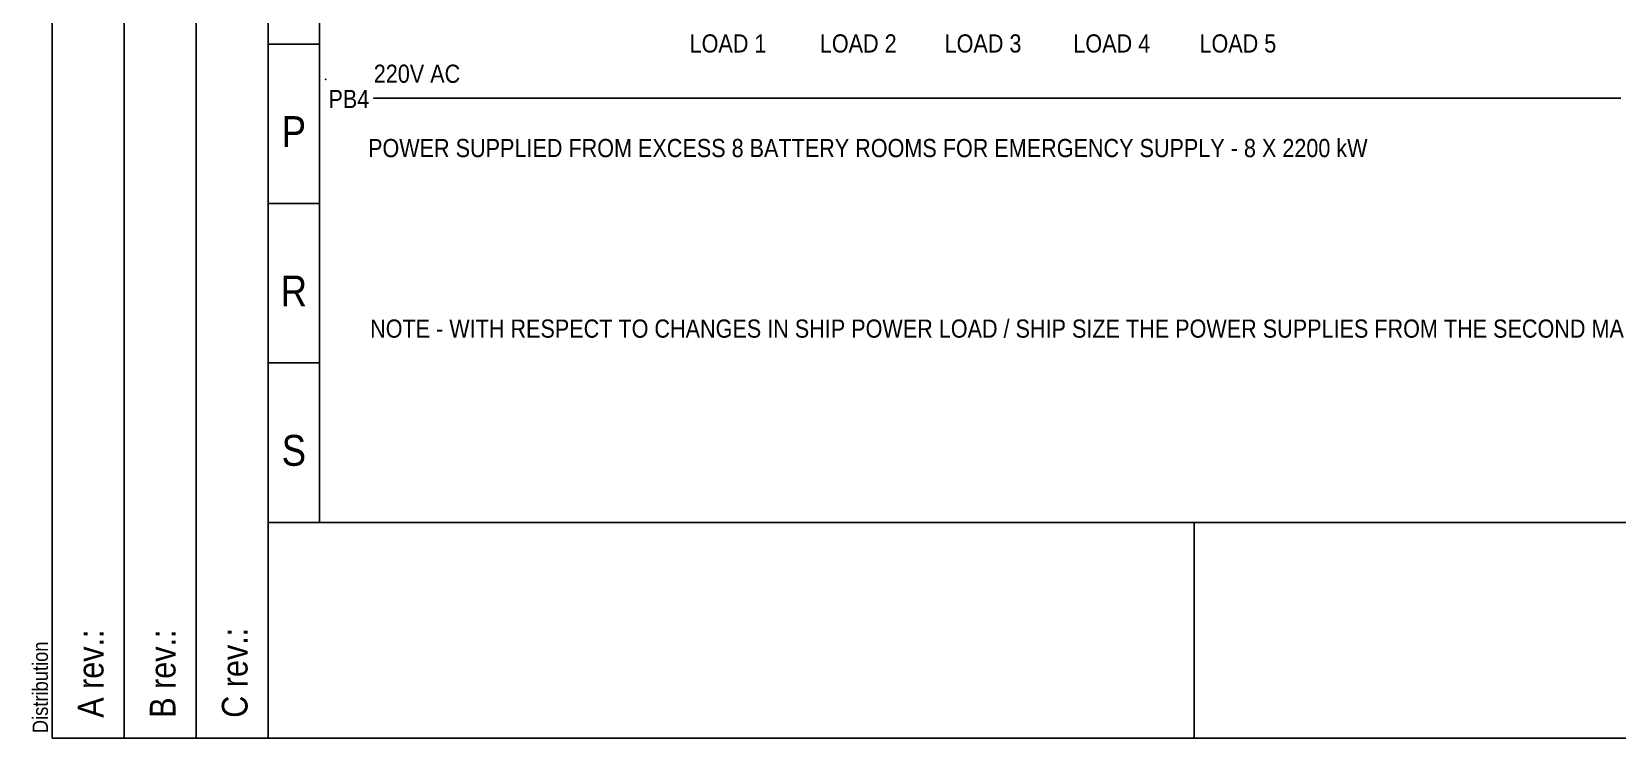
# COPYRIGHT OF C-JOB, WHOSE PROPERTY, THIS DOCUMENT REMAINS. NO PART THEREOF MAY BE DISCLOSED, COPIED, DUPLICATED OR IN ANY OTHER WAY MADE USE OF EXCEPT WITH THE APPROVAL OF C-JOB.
# Model space of a CAD drawing. Header units: millimetres. Extents: x -283 to 2642, y -168 to 1897.
# Drawn here: x -283 to 795, y -168 to 313 of the extents above; entities that cross this region are included whole.
import ezdxf
from ezdxf.enums import TextEntityAlignment as Align

# ---------------------------------------------------------------- set-up
doc = ezdxf.new("R2010")
doc.units = ezdxf.units.MM
doc.layers.add('SLEHTI1', color=7, linetype='Continuous')
doc.styles.add('ELECTRICAL_GENERAL', font='arial.ttf', dxfattribs={"width": 0.85})
doc.styles.add('ELECTRICAL_ID', font='arial.ttf', dxfattribs={"width": 0.85})
doc.styles.add('ELECTRICAL_LABEL', font='arial.ttf', dxfattribs={"width": 0.85})
doc.styles.add('ELECTRICAL_PROMPT', font='arial.ttf', dxfattribs={"width": 0.85})

# ---------------------------------------------------------------- blocks, each defined once
blk = doc.blocks.new('SPOH3V')
at = {"color": 1, "linetype": 'Continuous', "lineweight": -3}
for p, q in [((2, 297), (2, 2)), ((23, 2), (23, 297)), ((28, 292), (28, 23)), ((2, 2), (23, 2))]:
    blk.add_line(p, q, dxfattribs=at)
at = {"color": 2, "linetype": 'Continuous', "lineweight": -3}
for p, q in [((23, 297), (23, 2)), ((23, 23), (418, 23)), ((113, 23), (113, 2)), ((23, 2), (418, 2))]:
    blk.add_line(p, q, dxfattribs=at)
at = {"color": 7, "linetype": 'Continuous', "lineweight": -3}
for p, q in [((9, 80), (9, 2)), ((16, 80), (16, 2)), ((28, 69.5), (23, 69.5)), ((28, 54), (23, 54)), ((28, 38.5), (23, 38.5))]:
    blk.add_line(p, q, dxfattribs=at)
at = {"color": 7, "lineweight": -3, "style": 'ELECTRICAL_PROMPT', "width": 0.85}
for s, p in [('P', (25.5, 59.5)), ('R', (25.5, 44)), ('S', (25.5, 28.5))]:
    blk.add_text(s, height=3, dxfattribs=at).set_placement(p, align=Align.CENTER)
for s, p in [('C rev.:', (21, 4)), ('A rev.:', (7, 4)), ('B rev.:', (14, 4))]:
    blk.add_text(s, height=2.5, rotation=90, dxfattribs=at).set_placement(p)
at = {"color": 11, "lineweight": -3, "style": 'ELECTRICAL_LABEL', "width": 0.85, "flags": 8}
blk.add_attdef('E_DRW_PRINTDATE', text='', height=1.5, rotation=90, dxfattribs=at).set_placement((1.6, 296.5), align=Align.RIGHT)
at = {"color": 7, "lineweight": -3, "style": 'ELECTRICAL_LABEL', "width": 0.85, "flags": 8}
for tag, p in [('E_DRW_REVD', (7, 247)), ('E_DRW_REVE', (14, 247)), ('E_DRW_REVF', (21, 247)), ('E_DRW_REVA', (7, 30)), ('E_DRW_REVB', (14, 30)), ('E_DRW_REVC', (21, 30))]:
    blk.add_attdef(tag, p, '', height=2, rotation=90, dxfattribs=at)
at = {"color": 11, "lineweight": -3, "style": 'ELECTRICAL_LABEL', "width": 0.85, "flags": 8}
blk.add_attdef('E_DRW_FILENAME', (1.6, 2.5), '', height=1.5, rotation=90, dxfattribs=at)
at = {"color": 1, "lineweight": -3, "style": 'ELECTRICAL_LABEL', "width": 0.85, "flags": 8}
for tag, p, height in [('E_DRW_NAME1', (206.5, 15), 3.5), ('E_DRW_OBJECTID', (323, 17), 2.5), ('E_DRW_ELPOSID', (356, 17), 2.5), ('E_DRW_JOBNUMBER', (388, 17), 2.5), ('E_DRW_NAME2', (206.5, 10), 3.5), ('E_DRW_NUMBER', (359, 5), 5), ('E_DRW_NAME3', (206.5, 5), 3.5)]:
    blk.add_attdef(tag, p, '', height=height, dxfattribs=at)
at = {"color": 7, "lineweight": -3, "width": 0.85}
for tag, p, style, flags in [('E_DRW_PLANNER', (295.54, 17), 'ELECTRICAL_LABEL', 8), ('E_DRW_DATE', (305, 17), 'ELECTRICAL_LABEL', 8), ('E_DRW_DRAWER', (295.54, 10), 'ELECTRICAL_LABEL', 8), ('E_DRW_SHEETS', (331, 10), 'ELECTRICAL_LABEL', 8), ('E_DRW_CHECKER', (295.54, 3), 'ELECTRICAL_LABEL', 8), ('$SCVIRTATIE$', (0, 0), 'ELECTRICAL_GENERAL', 9)]:
    blk.add_attdef(tag, p, '', height=2, dxfattribs=dict(at, style=style, flags=flags))
at = {"color": 7, "lineweight": -3, "style": 'ELECTRICAL_LABEL', "width": 0.85, "flags": 8}
blk.add_attdef('E_DRW_SHEET', text='', height=2, dxfattribs=at).set_placement((327, 10), align=Align.RIGHT)
at = {"color": 1, "lineweight": -3, "style": 'ELECTRICAL_LABEL', "width": 0.85, "flags": 8}
blk.add_attdef('E_DRW_GROUP', text='', height=5, dxfattribs=at).set_placement((354, 5), align=Align.RIGHT)
blk = doc.blocks.new('$PLINEDEVICEID$')
at = {"color": 7, "linetype": 'Continuous', "lineweight": -3}
blk.add_point((0, 0), dxfattribs=at)
at = {"color": 7, "lineweight": -3, "style": 'ELECTRICAL_ID', "width": 0.85}
for tag, flags, p in [('E_OBJECTID', 9, (-1.75, 7.5)), ('E_ELPOSID', 9, (-1.75, 3.75)), ('E_ID', 1, (-1.75, 0))]:
    blk.add_attdef(tag, text='', height=2.5, dxfattribs=dict(at, flags=flags)).set_placement(p, align=Align.MIDDLE_RIGHT)

msp = doc.modelspace()

# ---------------------------------------------------------------- linework, layer by layer
at = {"layer": 'SLEHTI1', "color": 2, "linetype": 'Continuous', "lineweight": -3}
msp.add_lwpolyline([(-49.9, 267.7), (-50.8, 267.7), (-49, 267.7), (-45.5, 267.7), (-42, 267.7), (-38.5, 267.7), (-35, 267.7), (-31.5, 267.7), (-28, 267.7), (-24.5, 267.7), (-21, 267.7), (-17.5, 267.7), (-14, 267.7), (-10.5, 267.7), (-7, 267.7), (-3.5, 267.7), (0, 267.7), (3.5, 267.7), (7, 267.7), (10.5, 267.7), (14, 267.7), (17.5, 267.7), (21, 267.7), (24.5, 267.7), (28, 267.7), (31.5, 267.7), (35, 267.7), (38.5, 267.7), (42, 267.7), (45.5, 267.7), (49, 267.7), (52.5, 267.7), (56, 267.7), (59.5, 267.7), (63, 267.7), (66.5, 267.7), (70, 267.7), (73.5, 267.7), (77, 267.7), (80.5, 267.7), (84, 267.7), (87.5, 267.7), (91, 267.7), (94.5, 267.7), (98, 267.7), (101.5, 267.7), (105, 267.7), (108.5, 267.7), (112, 267.7), (115.5, 267.7), (119, 267.7), (122.5, 267.7), (126, 267.7), (129.5, 267.7), (133, 267.7), (136.5, 267.7), (140, 267.7), (143.5, 267.7), (147, 267.7), (150.5, 267.7), (154, 267.7), (157.5, 267.7), (161, 267.7), (164.5, 267.7), (168, 267.7), (171.5, 267.7), (175, 267.7), (178.5, 267.7), (182, 267.7), (185.5, 267.7), (189, 267.7), (192.5, 267.7), (196, 267.7), (199.5, 267.7), (203, 267.7), (206.5, 267.7), (210, 267.7), (213.5, 267.7), (217, 267.7), (220.5, 267.7), (224, 267.7), (227.5, 267.7), (231, 267.7), (234.5, 267.7), (238, 267.7), (241.5, 267.7), (245, 267.7), (248.5, 267.7), (252, 267.7), (255.5, 267.7), (259, 267.7), (262.5, 267.7), (266, 267.7), (269.5, 267.7), (270.2, 267.7), (273, 267.7), (276.5, 267.7), (280, 267.7), (283.5, 267.7), (287, 267.7), (287.5, 267.7), (290.5, 267.7), (294, 267.7), (297.5, 267.7), (301, 267.7), (304.5, 267.7), (304.8, 267.7), (308, 267.7), (311.5, 267.7), (315, 267.7), (318.5, 267.7), (322, 267.7), (322.2, 267.7), (325.5, 267.7), (329, 267.7), (332.5, 267.7), (336, 267.7), (339.5, 267.7), (339.5, 267.7), (343, 267.7), (346.5, 267.7), (350, 267.7), (353.5, 267.7), (356.8, 267.7), (357, 267.7), (360.5, 267.7), (364, 267.7), (367.5, 267.7), (371, 267.7), (374.1, 267.7), (374.5, 267.7), (378, 267.7), (381.5, 267.7), (385, 267.7), (388.5, 267.7), (391.5, 267.7), (392, 267.7), (395.5, 267.7), (399, 267.7), (402.5, 267.7), (406, 267.7), (408.8, 267.7), (409.5, 267.7), (413, 267.7), (416.5, 267.7), (420, 267.7), (423.5, 267.7), (426.1, 267.7), (427, 267.7), (430.5, 267.7), (434, 267.7), (437.5, 267.7), (441, 267.7), (443.4, 267.7), (444.5, 267.7), (448, 267.7), (451.5, 267.7), (455, 267.7), (458.5, 267.7), (460.8, 267.7), (462, 267.7), (465.5, 267.7), (469, 267.7), (472.5, 267.7), (476, 267.7), (478.1, 267.7), (479.5, 267.7), (483, 267.7), (486.5, 267.7), (490, 267.7), (493.5, 267.7), (495.4, 267.7), (497, 267.7), (500.5, 267.7), (504, 267.7), (507.5, 267.7), (511, 267.7), (512.7, 267.7), (514.5, 267.7), (518, 267.7), (521.5, 267.7), (525, 267.7), (528.5, 267.7), (530, 267.7), (532, 267.7), (535.5, 267.7), (539, 267.7), (542.5, 267.7), (546, 267.7), (547.4, 267.7), (549.5, 267.7), (553, 267.7), (556.5, 267.7), (560, 267.7), (563.5, 267.7), (564.7, 267.7), (567, 267.7), (570.5, 267.7), (574, 267.7), (577.5, 267.7), (581, 267.7), (582, 267.7), (584.5, 267.7), (588, 267.7), (591.5, 267.7), (595, 267.7), (598.5, 267.7), (599.3, 267.7), (602, 267.7), (605.5, 267.7), (609, 267.7), (612.5, 267.7), (616, 267.7), (616.7, 267.7), (619.5, 267.7), (623, 267.7), (626.5, 267.7), (630, 267.7), (633.5, 267.7), (634, 267.7), (637, 267.7), (640.5, 267.7), (644, 267.7), (647.5, 267.7), (651, 267.7), (651.3, 267.7), (654.5, 267.7), (658, 267.7), (661.5, 267.7), (665, 267.7), (668.5, 267.7), (668.6, 267.7), (672, 267.7), (675.5, 267.7), (679, 267.7), (682.5, 267.7), (686, 267.7), (686, 267.7), (689.5, 267.7), (693, 267.7), (696.5, 267.7), (700, 267.7), (703.3, 267.7), (703.5, 267.7), (707, 267.7), (710.5, 267.7), (714, 267.7), (717.5, 267.7), (720.6, 267.7), (721, 267.7), (724.5, 267.7), (728, 267.7), (731.5, 267.7), (735, 267.7), (737.9, 267.7), (738.5, 267.7), (742, 267.7), (745.5, 267.7), (749, 267.7), (752.5, 267.7), (755.3, 267.7), (756, 267.7), (759.5, 267.7), (763, 267.7), (766.5, 267.7), (770, 267.7), (772.6, 267.7), (773.5, 267.7), (777, 267.7), (780.5, 267.7), (784, 267.7), (787.5, 267.7), (789.9, 267.7), (791, 267.7), (794.5, 267.7), (798, 267.7)], dxfattribs=at)

# ---------------------------------------------------------------- block references
at = {"layer": 'SLEHTI1', "color": 1, "linetype": 'Continuous', "lineweight": -3}
ref = msp.add_blockref('SPOH3V', (-283.5, -182), dxfattribs=dict(at, xscale=7, yscale=7, zscale=7))
ref.add_attrib('E_DRW_FILENAME', 'Distribution', (-272.3, -164.5), dxfattribs={"layer": '0', "color": 11, "lineweight": -3, "height": 10.5, "rotation": 90, "style": 'ELECTRICAL_LABEL', "width": 0.85})
ref = msp.add_blockref('$PLINEDEVICEID$', (-83.3, 280.6), dxfattribs=dict(at, xscale=4.949747468305833, yscale=4.949747468305833, zscale=4.949747468305833))
ref.add_attrib('E_ID', 'PB4', dxfattribs={"layer": '0', "color": 7, "lineweight": -3, "height": 12.37, "style": 'ELECTRICAL_ID', "width": 0.85}).set_placement((-53.7, 267.2), align=Align.MIDDLE_RIGHT)

# ---------------------------------------------------------------- texts
at = {"layer": 'SLEHTI1', "color": 52, "lineweight": -3, "style": 'ELECTRICAL_GENERAL', "width": 0.85}
for s, height, p in [('LOAD 1', 12.37, (164.3, 298.8)), ('LOAD 2', 12.37, (252.9, 298.8)), ('LOAD 3', 12.37, (337.8, 298.8)), ('LOAD 4', 12.37, (425.4, 298.8)), ('LOAD 5', 12.37, (511.2, 298.8)), ('POWER SUPPLIED FROM EXCESS 8 BATTERY ROOMS FOR EMERGENCY SUPPLY - 8 X 2200 kW', 12.374, (-54.5, 227.6))]:
    msp.add_text(s, height=height, dxfattribs=at).set_placement(p)
at = {"layer": 'SLEHTI1', "color": 2, "lineweight": -3, "style": 'ELECTRICAL_GENERAL', "width": 0.85}
msp.add_text('220V AC', height=12.37, dxfattribs=at).set_placement((-50.6, 278.2))
at = {"layer": 'SLEHTI1', "color": 1, "lineweight": -3, "style": 'ELECTRICAL_GENERAL', "width": 0.85}
msp.add_text('NOTE - WITH RESPECT TO CHANGES IN SHIP POWER LOAD / SHIP SIZE THE POWER SUPPLIES FROM THE SECOND MAIN AND EXCESS SUPPLIES ARE DESIGNED SUCH THAT THEY ARE RECONFIGURABLE WITH RESPECT TO POWER', height=12.3744, dxfattribs=at).set_placement((-53.1, 104.7))

doc.saveas('drawing.dxf')
